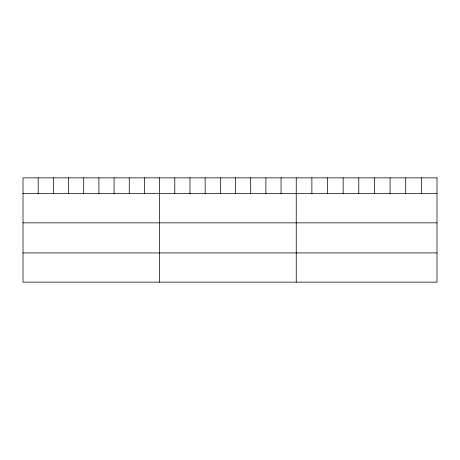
<?xml version="1.0" encoding="UTF-8"?>
<svg xmlns="http://www.w3.org/2000/svg" width="460" height="460" viewBox="0 0 460 460"><rect width="100%" height="100%" fill="white"/><g stroke="black" fill="none" stroke-linecap="round" stroke-linejoin="round"><path stroke-width="0.69" d="M23 193.643L437 193.643M23 222.841L437 222.841M23 252.925L437 252.925M421.36 177.87L421.36 193.643M405.72 177.87L405.72 193.643M390.08 177.87L390.08 193.643M374.44 177.87L374.44 193.643M358.8 177.87L358.8 193.643M343.16 177.87L343.16 193.643M327.52 177.87L327.52 193.643M311.88 177.87L311.88 193.643M296.24 177.87L296.24 282.13M281.06 177.87L281.06 193.643M265.88 177.87L265.88 193.643M250.7 177.87L250.7 193.643M235.52 177.87L235.52 193.643M220.34 177.87L220.34 193.643M205.16 177.87L205.16 193.643M189.98 177.87L189.98 193.643M174.8 177.87L174.8 193.643M159.62 177.87L159.62 282.13M144.44 177.87L144.44 193.643M129.26 177.87L129.26 193.643M114.08 177.87L114.08 193.643M98.9 177.87L98.9 193.643M83.72 177.87L83.72 193.643M68.54 177.87L68.54 193.643M53.36 177.87L53.36 193.643M38.18 177.87L38.18 193.643M437 177.87L23 177.87L23 282.13L437 282.13L437 177.87"/></g></svg>
